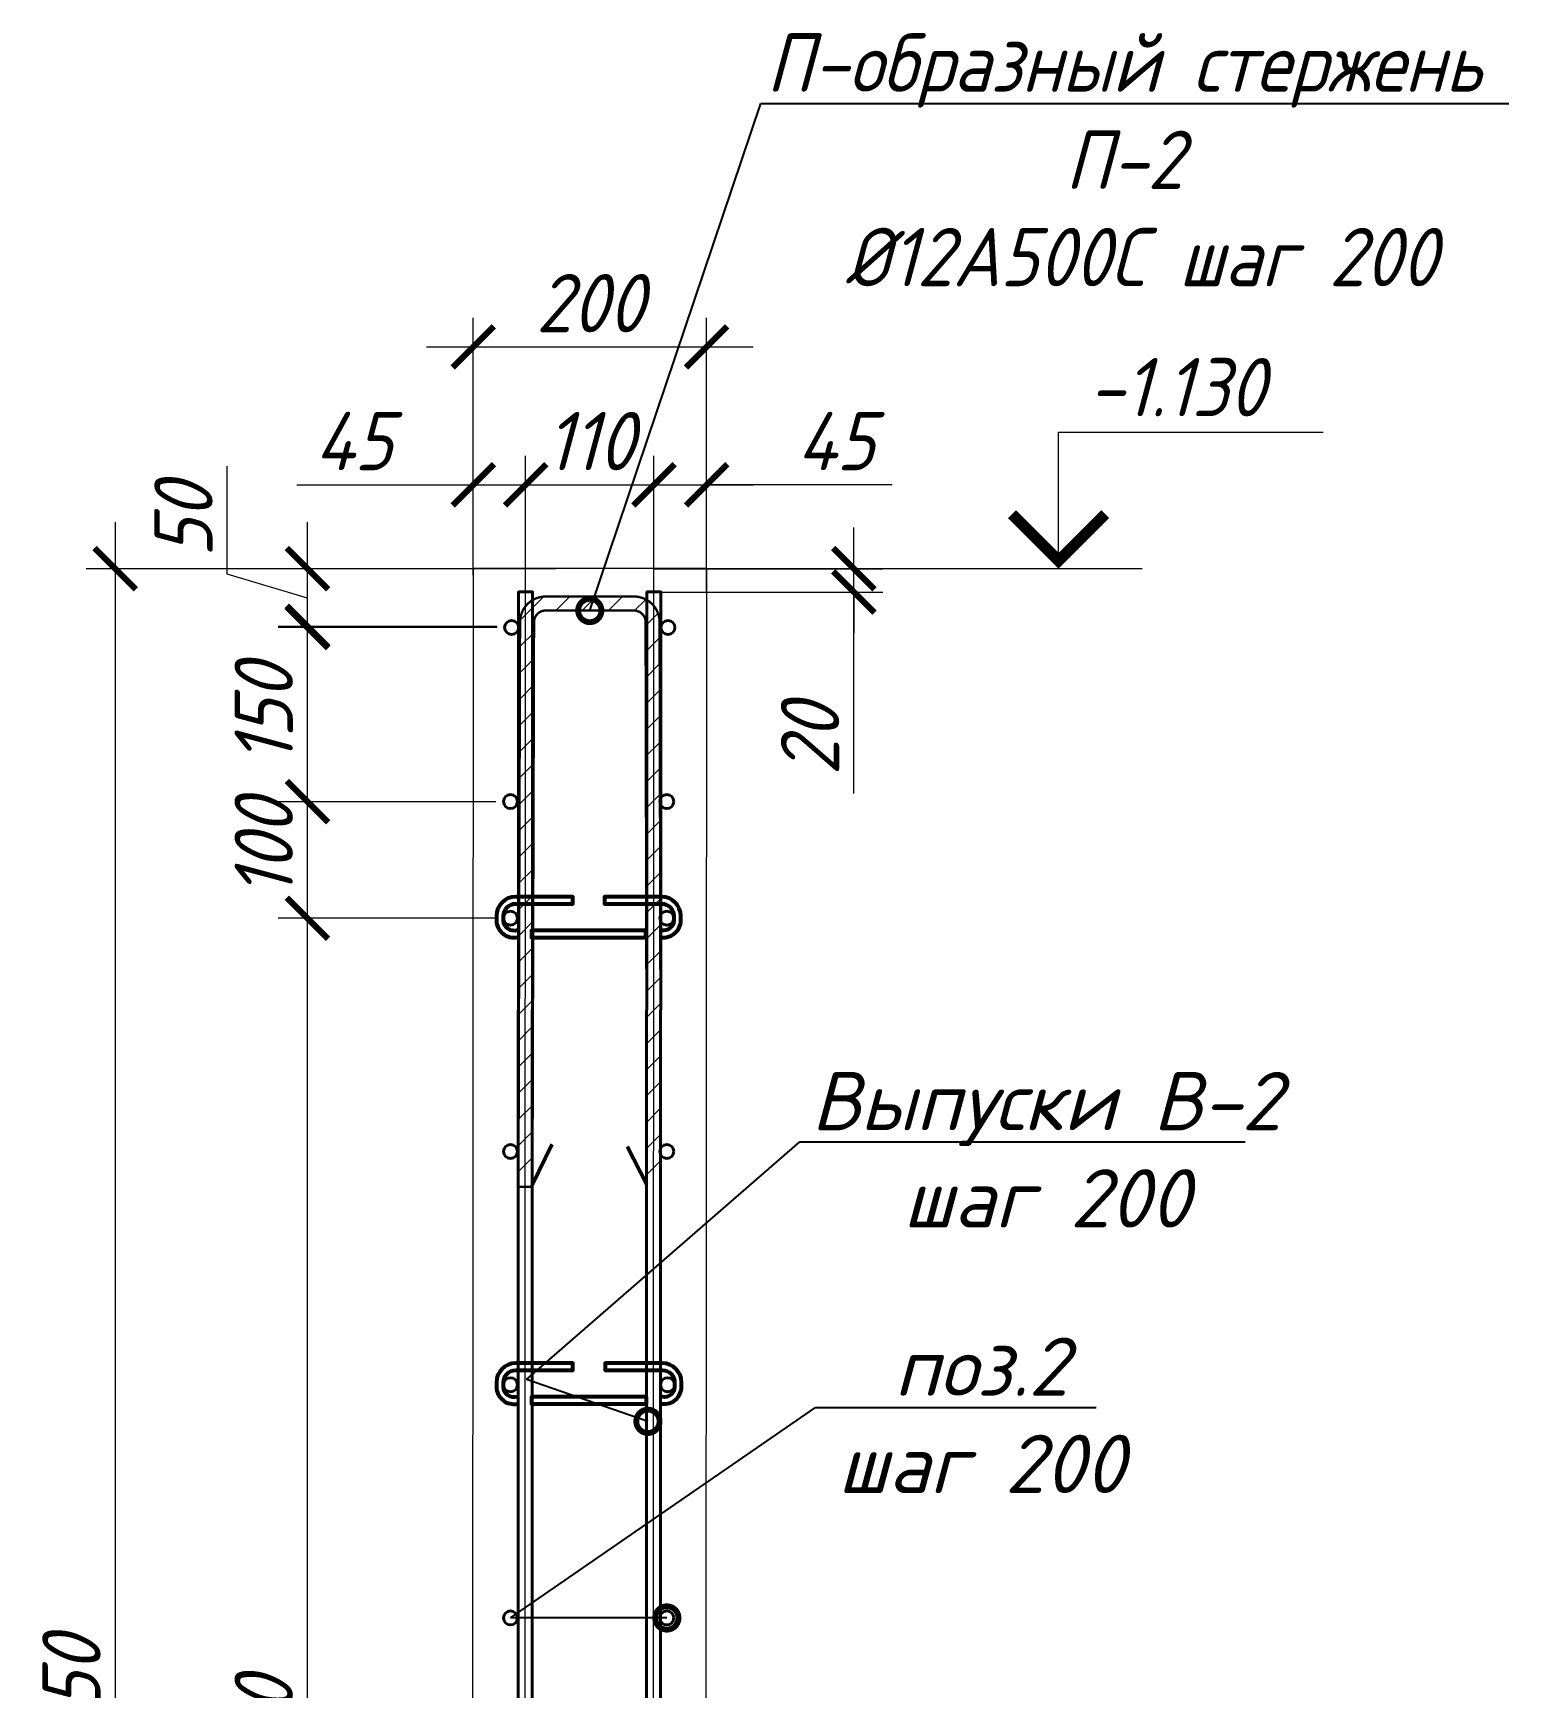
# Model space of a CAD drawing. Header units: millimetres. Extents: x 504091 to 2165846, y 135022 to 442887.
# Drawn here: x 1549897 to 1551162, y 251008 to 252427 of the extents above; entities that cross this region are included whole.
import ezdxf
from ezdxf import colors
from ezdxf.entities.mleader import LeaderData, LeaderLine
from ezdxf.math import Vec2, Vec3

# ---------------------------------------------------------------- set-up
doc = ezdxf.new("R2010")
doc.units = ezdxf.units.MM
doc.layers.get('Defpoints').update_dxf_attribs({"color": 255})
doc.layers.add('!Defpoints', color=255, linetype='Continuous', lineweight=5, plot=False)
for name, color, linetype, lineweight in [('Арматура 12', 26, 'Continuous', 50), ('КР_Арматура 12', 174, 'Continuous', 40), ('Монолит тонкий', 204, 'Continuous', 9), ('Размер', 7, 'Continuous', 13), ('размеры', 7, 'Continuous', 9), ('Размеры КР', 164, 'Continuous', 9)]:
    doc.layers.add(name, color=color, linetype=linetype, lineweight=lineweight)
doc.styles.add('GOST 2.304_new', font='isocpeur.ttf', dxfattribs={"width": 0.9, "oblique": 15})
doc.dimstyles.new('SPDS 1_20', dxfattribs={"dimscale": 20, "dimtxt": 2.5, "dimasz": 1.77, "dimexe": 1.25, "dimexo": 0.625, "dimtad": 1, "dimdec": 0, "dimrnd": 0.001, "dimtxsty": 'GOST 2.304_new', "dimblk": 'ARCHTICK', "dimcen": 2.5, "dimdle": 2, "dimclrt": 256, "dimadec": 0, "dimazin": 2, "dimtfac": 0.75, "dimtdec": 0, "dimtmove": 1, "dimatfit": 3, "dimfxl": 0, "dimtolj": 1, "dimlwd": 9, "dimlwe": 9, "dimarcsym": 0})

# ---------------------------------------------------------------- blocks, each defined once
blk = doc.blocks.new('_ArchTick')
at = {"color": 0, "linetype": 'ByBlock', "const_width": 0.15}
blk.add_lwpolyline([(-0.5, -0.5), (0.5, 0.5)], dxfattribs=at)
blk = doc.blocks.new('*D4905')
at = {"layer": 'Defpoints', "color": 0, "lineweight": 20, "transparency": 16777216}
for p in [(1550132.3, 251667.6), (1550306.3, 251667.6), (1550306.3, 250067.5)]:
    blk.add_point(p, dxfattribs=at)
at = {"layer": 'Размеры КР', "color": 0, "lineweight": 9, "transparency": 16777216}
for p, q in [((1550132.3, 250027.5), (1550132.3, 251707.6)), ((1550293.8, 251667.6), (1550107.3, 251667.6)), ((1550293.8, 250067.5), (1550107.3, 250067.5))]:
    blk.add_line(p, q, dxfattribs=at)
at = {"layer": 'Размеры КР', "color": 0, "lineweight": 9, "transparency": 16777216, "xscale": 35.4, "yscale": 35.4, "zscale": 35.4}
for p, rotation in [((1550132.3, 251667.6), 90), ((1550132.3, 250067.5), 270)]:
    blk.add_blockref('_ArchTick', p, dxfattribs=dict(at, rotation=rotation))
at = {"layer": 'Размеры КР', "lineweight": 20, "transparency": 16777216, "insert": (1550094.8, 250867.6), "char_height": 50, "attachment_point": 5, "rotation": 90, "style": 'GOST 2.304_new'}
blk.add_mtext('\\A1;200х8=1600', dxfattribs=at)
blk = doc.blocks.new('_DotSmall')
at = {"color": 0, "linetype": 'ByBlock', "lineweight": 35, "const_width": 0.5}
blk.add_lwpolyline([(-0.0625, 0, 1), (0.0625, 0, 1)], format="xyb", close=True, dxfattribs=at)
blk = doc.blocks.new('*D4911')
at = {"layer": 'Defpoints', "color": 0, "lineweight": 20, "transparency": 16777216}
for p in [(1550132.3, 251917.8), (1550307, 251917.8), (1550306.2, 251767.5)]:
    blk.add_point(p, dxfattribs=at)
at = {"layer": 'Размеры КР', "color": 0, "lineweight": 9, "transparency": 16777216}
for p, q in [((1550132.3, 251727.5), (1550132.3, 251957.8)), ((1550294.5, 251917.8), (1550107.3, 251917.8)), ((1550293.7, 251767.5), (1550107.3, 251767.5))]:
    blk.add_line(p, q, dxfattribs=at)
at = {"layer": 'Размеры КР', "color": 0, "lineweight": 9, "transparency": 16777216, "xscale": 35.4, "yscale": 35.4, "zscale": 35.4}
for p, rotation in [((1550132.3, 251917.8), 90), ((1550132.3, 251767.5), 270)]:
    blk.add_blockref('_ArchTick', p, dxfattribs=dict(at, rotation=rotation))
at = {"layer": 'Размеры КР', "lineweight": 20, "transparency": 16777216, "insert": (1550094.8, 251842.7), "char_height": 50, "attachment_point": 5, "rotation": 90, "style": 'GOST 2.304_new'}
blk.add_mtext('\\A1;150', dxfattribs=at)
blk = doc.blocks.new('*D4912')
at = {"layer": 'Defpoints', "color": 0, "lineweight": 20, "transparency": 16777216}
for p in [(1550132.3, 251967.3), (1550357.9, 251967.3), (1550307.3, 251916.9)]:
    blk.add_point(p, dxfattribs=at)
at = {"layer": 'Размеры КР', "color": 0, "lineweight": 9, "transparency": 16777216}
for p, q in [((1550063.5, 251962.7), (1550063.5, 252055.1)), ((1550132.3, 251876.9), (1550132.3, 252007.3)), ((1550132.3, 251942.1), (1550063.5, 251962.7)), ((1550345.4, 251967.3), (1550107.3, 251967.3)), ((1550294.8, 251916.9), (1550107.3, 251916.9))]:
    blk.add_line(p, q, dxfattribs=at)
at = {"layer": 'Размеры КР', "color": 0, "lineweight": 9, "transparency": 16777216, "xscale": 35.4, "yscale": 35.4, "zscale": 35.4}
for p, rotation in [((1550132.3, 251967.3), 90), ((1550132.3, 251916.9), 270)]:
    blk.add_blockref('_ArchTick', p, dxfattribs=dict(at, rotation=rotation))
at = {"layer": 'Размеры КР', "lineweight": 20, "transparency": 16777216, "insert": (1550026, 252008.9), "char_height": 50, "attachment_point": 5, "rotation": 90, "style": 'GOST 2.304_new'}
blk.add_mtext('\\A1;50', dxfattribs=at)
blk = doc.blocks.new('*D4913')
at = {"layer": 'Defpoints', "color": 0, "lineweight": 20, "transparency": 16777216}
for p in [(1550319.3, 252039.2), (1550274.4, 251949.2), (1550319.3, 251938.8)]:
    blk.add_point(p, dxfattribs=at)
at = {"layer": 'Размеры КР', "color": 0, "lineweight": 9, "transparency": 16777216}
for p, q in [((1550274.4, 251961.7), (1550274.4, 252064.2)), ((1550319.3, 251951.3), (1550319.3, 252064.2)), ((1550123.2, 252039.2), (1550274.4, 252039.2)), ((1550234.4, 252039.2), (1550359.3, 252039.2))]:
    blk.add_line(p, q, dxfattribs=at)
at = {"layer": 'Размеры КР', "color": 0, "lineweight": 9, "transparency": 16777216, "xscale": 35.4, "yscale": 35.4, "zscale": 35.4, "rotation": 180}
blk.add_blockref('_ArchTick', (1550274.4, 252039.2), dxfattribs=at)
at = {"layer": 'Размеры КР', "color": 0, "lineweight": 9, "transparency": 16777216, "xscale": 35.4, "yscale": 35.4, "zscale": 35.4}
blk.add_blockref('_ArchTick', (1550319.3, 252039.2), dxfattribs=at)
at = {"layer": 'Размеры КР', "lineweight": 20, "transparency": 16777216, "insert": (1550171.7, 252076.7), "char_height": 50, "attachment_point": 5, "style": 'GOST 2.304_new'}
blk.add_mtext('\\A1;45', dxfattribs=at)
blk = doc.blocks.new('*D4914')
at = {"layer": 'Defpoints', "color": 0, "lineweight": 20, "transparency": 16777216}
for p in [(1550429.3, 252039.2), (1550429.3, 251943.7), (1550319.3, 251938.8)]:
    blk.add_point(p, dxfattribs=at)
at = {"layer": 'Размеры КР', "color": 0, "lineweight": 9, "transparency": 16777216}
for p, q in [((1550319.3, 251951.3), (1550319.3, 252064.2)), ((1550429.3, 251956.2), (1550429.3, 252064.2)), ((1550279.3, 252039.2), (1550469.3, 252039.2))]:
    blk.add_line(p, q, dxfattribs=at)
at = {"layer": 'Размеры КР', "color": 0, "lineweight": 9, "transparency": 16777216, "xscale": 35.4, "yscale": 35.4, "zscale": 35.4, "rotation": 180}
blk.add_blockref('_ArchTick', (1550319.3, 252039.2), dxfattribs=at)
at = {"layer": 'Размеры КР', "color": 0, "lineweight": 9, "transparency": 16777216, "xscale": 35.4, "yscale": 35.4, "zscale": 35.4}
blk.add_blockref('_ArchTick', (1550429.3, 252039.2), dxfattribs=at)
at = {"layer": 'Размеры КР', "lineweight": 20, "transparency": 16777216, "insert": (1550374.3, 252076.7), "char_height": 50, "attachment_point": 5, "style": 'GOST 2.304_new'}
blk.add_mtext('\\A1;110', dxfattribs=at)
blk = doc.blocks.new('*D4915')
at = {"layer": 'Defpoints', "color": 0, "lineweight": 20, "transparency": 16777216}
for p in [(1550474.4, 252039.2), (1550429.3, 251943.7), (1550474.4, 251949)]:
    blk.add_point(p, dxfattribs=at)
at = {"layer": 'Размеры КР', "color": 0, "lineweight": 9, "transparency": 16777216}
for p, q in [((1550429.3, 251956.2), (1550429.3, 252064.2)), ((1550474.4, 251961.5), (1550474.4, 252064.2)), ((1550389.3, 252039.2), (1550514.4, 252039.2)), ((1550633.5, 252039.2), (1550474.4, 252039.2))]:
    blk.add_line(p, q, dxfattribs=at)
at = {"layer": 'Размеры КР', "color": 0, "lineweight": 9, "transparency": 16777216, "xscale": 35.4, "yscale": 35.4, "zscale": 35.4, "rotation": 180}
blk.add_blockref('_ArchTick', (1550429.3, 252039.2), dxfattribs=at)
at = {"layer": 'Размеры КР', "color": 0, "lineweight": 9, "transparency": 16777216, "xscale": 35.4, "yscale": 35.4, "zscale": 35.4}
blk.add_blockref('_ArchTick', (1550474.4, 252039.2), dxfattribs=at)
at = {"layer": 'Размеры КР', "lineweight": 20, "transparency": 16777216, "insert": (1550585, 252076.7), "char_height": 50, "attachment_point": 5, "style": 'GOST 2.304_new'}
blk.add_mtext('\\A1;45', dxfattribs=at)
blk = doc.blocks.new('*D4916')
at = {"layer": 'Defpoints', "color": 0, "lineweight": 20, "transparency": 16777216}
for p in [(1550474.4, 252157.5), (1550274.4, 251949.2), (1550474.4, 251933.9)]:
    blk.add_point(p, dxfattribs=at)
at = {"layer": 'Размеры КР', "color": 0, "lineweight": 9, "transparency": 16777216}
for p, q in [((1550274.4, 251961.7), (1550274.4, 252182.5)), ((1550474.4, 251946.4), (1550474.4, 252182.5)), ((1550234.4, 252157.5), (1550514.4, 252157.5))]:
    blk.add_line(p, q, dxfattribs=at)
at = {"layer": 'Размеры КР', "color": 0, "lineweight": 9, "transparency": 16777216, "xscale": 35.4, "yscale": 35.4, "zscale": 35.4, "rotation": 180}
blk.add_blockref('_ArchTick', (1550274.4, 252157.5), dxfattribs=at)
at = {"layer": 'Размеры КР', "color": 0, "lineweight": 9, "transparency": 16777216, "xscale": 35.4, "yscale": 35.4, "zscale": 35.4}
blk.add_blockref('_ArchTick', (1550474.4, 252157.5), dxfattribs=at)
at = {"layer": 'Размеры КР', "lineweight": 20, "transparency": 16777216, "insert": (1550374.4, 252195), "char_height": 50, "attachment_point": 5, "style": 'GOST 2.304_new'}
blk.add_mtext('\\A1;200', dxfattribs=at)
blk = doc.blocks.new('*D4903')
at = {"layer": 'Defpoints', "color": 0, "lineweight": 20, "transparency": 16777216}
for p in [(1550274.4, 251967.3), (1549967.5, 250017.3), (1550039, 250017.3)]:
    blk.add_point(p, dxfattribs=at)
at = {"layer": 'Размеры КР', "color": 0, "lineweight": 9, "transparency": 16777216}
for p, q in [((1549967.5, 252007.3), (1549967.5, 249977.3)), ((1550261.9, 251967.3), (1549942.5, 251967.3)), ((1550026.5, 250017.3), (1549942.5, 250017.3))]:
    blk.add_line(p, q, dxfattribs=at)
at = {"layer": 'Размеры КР', "color": 0, "lineweight": 9, "transparency": 16777216, "xscale": 35.4, "yscale": 35.4, "zscale": 35.4}
for p, rotation in [((1549967.5, 251967.3), 90), ((1549967.5, 250017.3), 270)]:
    blk.add_blockref('_ArchTick', p, dxfattribs=dict(at, rotation=rotation))
at = {"layer": 'Размеры КР', "lineweight": 20, "transparency": 16777216, "insert": (1549930, 250992.3), "char_height": 50, "attachment_point": 5, "rotation": 90, "style": 'GOST 2.304_new'}
blk.add_mtext('\\A1;1950', dxfattribs=at)
blk = doc.blocks.new('*D4957')
at = {"layer": 'Defpoints', "color": 0, "lineweight": 20, "transparency": 16777216}
for p in [(1550416.5, 251967.3), (1550600.6, 251967.3), (1550423.3, 251947.3)]:
    blk.add_point(p, dxfattribs=at)
at = {"layer": 'Размеры КР', "color": 0, "lineweight": 9, "transparency": 16777216}
for p, q in [((1550600.6, 251967.3), (1550600.6, 252002.7)), ((1550429, 251967.3), (1550625.6, 251967.3)), ((1550600.6, 251947.3), (1550600.6, 251967.3)), ((1550600.6, 251947.3), (1550600.6, 251967.3)), ((1550435.8, 251947.3), (1550625.6, 251947.3)), ((1550600.6, 251947.3), (1550600.6, 251911.9)), ((1550600.6, 251774.6), (1550600.6, 251947.3))]:
    blk.add_line(p, q, dxfattribs=at)
at = {"layer": 'Размеры КР', "color": 0, "lineweight": 9, "transparency": 16777216, "xscale": 35.4, "yscale": 35.4, "zscale": 35.4}
for p, rotation in [((1550600.6, 251967.3), 270), ((1550600.6, 251947.3), 90)]:
    blk.add_blockref('_ArchTick', p, dxfattribs=dict(at, rotation=rotation))
at = {"layer": 'Размеры КР', "lineweight": 20, "transparency": 16777216, "insert": (1550563.1, 251820.8), "char_height": 50, "attachment_point": 5, "rotation": 90, "style": 'GOST 2.304_new'}
blk.add_mtext('\\A1;20', dxfattribs=at)
blk = doc.blocks.new('*D5016')
at = {"layer": 'Defpoints', "color": 0, "lineweight": 20, "transparency": 16777216}
for p in [(1550132.3, 251767.5), (1550225.8, 251767.5), (1550225.8, 251667.6)]:
    blk.add_point(p, dxfattribs=at)
at = {"layer": 'Размеры КР', "color": 0, "lineweight": 9, "transparency": 16777216}
for p, q in [((1550132.3, 251627.6), (1550132.3, 251807.5)), ((1550213.3, 251767.5), (1550107.3, 251767.5)), ((1550213.3, 251667.6), (1550107.3, 251667.6))]:
    blk.add_line(p, q, dxfattribs=at)
at = {"layer": 'Размеры КР', "color": 0, "lineweight": 9, "transparency": 16777216, "xscale": 35.4, "yscale": 35.4, "zscale": 35.4}
for p, rotation in [((1550132.3, 251767.5), 90), ((1550132.3, 251667.6), 270)]:
    blk.add_blockref('_ArchTick', p, dxfattribs=dict(at, rotation=rotation))
at = {"layer": 'Размеры КР', "lineweight": 20, "transparency": 16777216, "insert": (1550094.8, 251727.5), "char_height": 50, "attachment_point": 5, "rotation": 90, "style": 'GOST 2.304_new'}
blk.add_mtext('\\A1;100', dxfattribs=at)

msp = doc.modelspace()

# ---------------------------------------------------------------- hatches: boundary and pattern name
at = {"layer": 'Размер', "lineweight": 13, "transparency": 33554687}
h = msp.add_hatch(dxfattribs=at)
h.set_pattern_fill('ANSI31', color=256, scale=5)
h.set_pattern_definition([(45, (383833.794, 21431.993), (-11.22532015, 11.22532015), [])])
edge = h.paths.add_edge_path()
edge.add_line((1550412.2205, 251943.4411), (1550336.4253, 251943.4411))
edge.add_arc((1550336.4253, 251921.5411), 21.9, 90, 180)
edge.add_line((1550314.5253, 251921.5411), (1550313.1827, 251437.339))
edge.add_line((1550313.1827, 251437.339), (1550325.1827, 251437.3118))
edge.add_line((1550325.1827, 251437.3118), (1550326.5253, 251921.5411))
edge.add_arc((1550336.4253, 251921.5411), 9.9, 90, 180, ccw=False)
edge.add_line((1550336.4253, 251931.4411), (1550412.2205, 251931.4411))
edge.add_arc((1550412.2205, 251921.5411), 9.9, 0, 90, ccw=False)
edge.add_line((1550422.1205, 251921.5411), (1550423.1827, 251437.3411))
edge.add_line((1550423.1827, 251437.3411), (1550435.1827, 251437.3387))
edge.add_line((1550435.1827, 251437.3387), (1550434.1205, 251921.5411))
edge.add_arc((1550412.2205, 251921.5411), 21.9, 0, 90)

# ---------------------------------------------------------------- linework, layer by layer
at = {"layer": '!Defpoints', "lineweight": 15, "ltscale": 100}
msp.add_line((1550428.3325, 249775.5004), (1550429.3325, 251959.5286), dxfattribs=at)
msp.add_lwpolyline([(1550294.3325, 249771.5184, 0.414213562), (1550318.3325, 249795.5184), (1550319.3325, 251959.5286)], format="xyb", dxfattribs=at)
at = {"layer": 'Арматура 12', "lineweight": 53, "ltscale": 20}
for p, q in [((1550325.1827, 251439.3121), (1550342.173, 251473.777)), ((1550423.1827, 251439.3387), (1550406.5151, 251471.6238))]:
    msp.add_line(p, q, dxfattribs=at)
msp.add_lwpolyline([(1550435.1827, 251437.3387, 2, 2, 0), (1550434.1205, 251921.5411, 2, 2, 0.414213562), (1550412.2205, 251943.4411, 2, 2, 0), (1550336.4253, 251943.4411, 2, 2, 0.414213562), (1550314.5253, 251921.5411, 2, 2, 0), (1550313.1827, 251437.339, 2, 2, 0), (1550325.1827, 251437.3121, 2, 2, 0), (1550326.5253, 251921.5411, 2, 2, -0.414213562), (1550336.4253, 251931.4411, 2, 2, 0), (1550412.2205, 251931.4411, 2, 2, -0.414213562), (1550422.1205, 251921.5411, 2, 2, 0), (1550423.1827, 251437.3387, 0, 0, 0)], format="xyseb", close=True, dxfattribs=at)
for points in [[(1550312.3325, 251657.2932, -0.499005236), (1550300.3325, 251665.6875), (1550300.3325, 251669.5328, -0.414213562), (1550310.8325, 251680.0328), (1550359.7481, 251680.0328), (1550359.7481, 251686.0328), (1550310.8325, 251686.0328, 0.414213562), (1550294.3325, 251669.5328), (1550294.3325, 251665.6875, 0.465914681), (1550312.3325, 251651.2387, 0.242110317)], [(1550434.3325, 251651.1875), (1550435.8325, 251651.1875, 0.44002221), (1550452.3325, 251665.6875), (1550452.3325, 251669.5328, 0.414213562), (1550435.8325, 251686.0328), (1550386.9026, 251686.0328), (1550386.9026, 251680.0328), (1550435.8325, 251680.0328, -0.414213562), (1550446.3325, 251669.5328), (1550446.3325, 251665.6875, -0.455299504), (1550435.8325, 251657.1875), (1550434.3325, 251657.1875)], [(1550312.3325, 251257.2932, -0.499005236), (1550300.3325, 251265.6875), (1550300.3325, 251269.5328, -0.414213562), (1550310.8325, 251280.0328), (1550359.7481, 251280.0328), (1550359.7481, 251286.0328), (1550310.8325, 251286.0328, 0.414213562), (1550294.3325, 251269.5328), (1550294.3325, 251265.6875, 0.465914681), (1550312.3325, 251251.2387, 0.242110317)], [(1550435.0093, 251251.1875), (1550436.5093, 251251.1875, 0.44002221), (1550453.0093, 251265.6875), (1550453.0093, 251269.5328, 0.414213562), (1550436.5093, 251286.0328), (1550387.5794, 251286.0328), (1550387.5794, 251280.0328), (1550436.5093, 251280.0328, -0.414213562), (1550447.0093, 251269.5328), (1550447.0093, 251265.6875, -0.455299504), (1550436.5093, 251257.1875), (1550435.0093, 251257.1875)]]:
    msp.add_lwpolyline(points, format="xyb", dxfattribs=at)
for points in [[(1550422.3325, 251657.1875), (1550324.3325, 251657.1875), (1550324.3325, 251651.1875), (1550422.3325, 251651.1875)], [(1550423.0079, 251257.1872), (1550324.3325, 251257.1875), (1550324.3325, 251251.1875), (1550423.0079, 251251.1872)]]:
    msp.add_lwpolyline(points, close=True, dxfattribs=at)
at = {"layer": 'КР_Арматура 12', "ltscale": 12}
for points in [[(1550294.3325, 249777.5184, 0.414213562), (1550312.3325, 249795.5184), (1550313.3289, 251947.3399), (1550325.3289, 251947.3399), (1550324.3325, 249795.5184, -0.414213562), (1550294.3325, 249765.5184, 0.414213562)], [(1550404.3325, 249777.5184, 0.414213562), (1550422.3325, 249795.5184), (1550423.3289, 251947.3399), (1550435.3289, 251947.3399), (1550434.3325, 249795.5184, -0.414213562), (1550404.3325, 249765.5184, 0.414213562)]]:
    msp.add_lwpolyline(points, format="xyb", dxfattribs=at)
for centre in [(1550307.3325, 251916.8689), (1550441.3325, 251916.8689), (1550306.3325, 251767.6102), (1550440.3325, 251767.6102), (1550306.3325, 251667.6102), (1550440.3325, 251667.6102), (1550306.3325, 251467.6102), (1550440.3325, 251467.6102), (1550306.3325, 251267.6102), (1550441.0093, 251267.6102), (1550306.3325, 251067.6102), (1550440.3325, 251067.6102)]:
    msp.add_circle(centre, 6, dxfattribs=at)
at = {"layer": 'Монолит тонкий', "lineweight": 13, "ltscale": 100}
for p, q in [((1550274.4422, 251967.3399), (1550273.3325, 250017.3399)), ((1550474.4422, 251967.3399), (1550274.4422, 251967.3399)), ((1550474.4422, 251967.3399), (1550473.3325, 250017.3399))]:
    msp.add_line(p, q, dxfattribs=at)
at = {"layer": 'размеры', "ltscale": 50}
msp.add_line((1550456.8824, 251967.3399), (1550847.671, 251967.3399), dxfattribs=at)
msp.add_lwpolyline([(1550776.1804, 251967.3399), (1550776.1804, 252084.2614), (1551003.0291, 252084.2614)], dxfattribs=at)
at = {"layer": 'размеры', "ltscale": 50, "const_width": 9.6}
msp.add_lwpolyline([(1550816.1804, 252014.1281), (1550776.1804, 251974.1281), (1550736.1804, 252014.1281)], dxfattribs=at)

# ---------------------------------------------------------------- texts
at = {"layer": 'размеры', "ltscale": 50, "style": 'GOST 2.304_new', "oblique": 15, "width": 0.9}
msp.add_text('-1.130', height=50, dxfattribs=at).set_placement((1550801.3102, 252097.9575))

# ---------------------------------------------------------------- dimensions: what is measured, and where the dimension line sits
at = {"layer": 'Размеры КР', "lineweight": 20}
for base, p1, p2, picture, middle in [((1550474.4306, 252157.487), (1550274.4359, 251949.1646), (1550474.4306, 251933.9281), '*D4916', (1550374.4332, 252194.987)), ((1550429.3325, 252039.1619), (1550319.3325, 251938.8362), (1550429.3325, 251943.7226), '*D4914', (1550374.3325, 252076.6619))]:
    dim = msp.add_linear_dim(base=base, p1=p1, p2=p2, dimstyle='SPDS 1_20', dxfattribs=at)
    dim.commit()
    dim.dimension.update_dxf_attribs({"geometry": picture, "text_midpoint": middle})
for base, p1, p2, picture, middle in [((1550319.3325, 252039.1619), (1550274.4359, 251949.1646), (1550319.3325, 251938.8362), '*D4913', (1550171.6565, 252069.6419)), ((1550474.4358, 252039.1619), (1550429.3325, 251943.7226), (1550474.4358, 251949.014), '*D4915', (1550585.023, 252056.5988))]:
    dim = msp.add_linear_dim(base=base, p1=p1, p2=p2, dimstyle='SPDS 1_20', dxfattribs=at)
    dim.commit()
    dim.dimension.update_dxf_attribs({"geometry": picture, "text_midpoint": middle, "dimtype": 160})
for base, p1, p2, picture, middle in [((1550132.2522, 251967.3399), (1550307.3325, 251916.8689), (1550357.9046, 251967.3399), '*D4912', (1550026.0022, 251975.2294)), ((1549967.4552, 250017.3399), (1550274.4359, 251967.3399), (1550038.9934, 250017.3399), '*D4903', (1549929.9552, 250992.3399))]:
    dim = msp.add_linear_dim(base=base, p1=p1, p2=p2, angle=90, dimstyle='SPDS 1_20', dxfattribs=at)
    dim.commit()
    dim.dimension.update_dxf_attribs({"geometry": picture, "text_midpoint": middle})
for base, p1, p2, picture, middle in [((1550600.5996, 251967.3399), (1550423.3289, 251947.3399), (1550416.4768, 251967.3399), '*D4957', (1550626.2756, 251820.8236)), ((1550132.2522, 251917.8232), (1550306.2273, 251767.4988), (1550307.0337, 251917.8232), '*D4911', (1550132.2522, 251842.661)), ((1550132.2522, 251767.4988), (1550225.7557, 251667.6102), (1550225.7557, 251767.4988), '*D5016', (1550132.2522, 251727.4988))]:
    dim = msp.add_linear_dim(base=base, p1=p1, p2=p2, angle=90, dimstyle='SPDS 1_20', dxfattribs=at)
    dim.commit()
    dim.dimension.update_dxf_attribs({"geometry": picture, "text_midpoint": middle, "dimtype": 160})
dim = msp.add_linear_dim(base=(1550132.2522, 251667.6102), p1=(1550306.3325, 250067.5328), p2=(1550306.3325, 251667.6102), angle=90, text='200х8=<>', dimstyle='SPDS 1_20', dxfattribs=at)
dim.commit()
dim.dimension.update_dxf_attribs({"geometry": '*D4905', "text_midpoint": (1550094.7522, 250867.5715)})

# ---------------------------------------------------------------- leaders
at = {"layer": 'Размер', "ltscale": 20}
ml = msp.add_multileader_mtext('Standard', dxfattribs=at)
ml.set_content('\\A1;П-образный стержень П-2\\P %%C12А500С шаг 200', color=256, style='GOST 2.304_new')
ml.set_leader_properties()
ml.set_arrow_properties(name='DOTSMALL')
ml.build(insert=Vec2(0, 0))
ml.multileader.update_dxf_attribs({"text_left_attachment_type": 6, "text_right_attachment_type": 6, "arrow_head_size": 40})
ctx = ml.context
ctx.base_point, ctx.char_height, ctx.arrow_head_size, ctx.landing_gap_size, ctx.plane_origin = Vec3(1550528.8225, 252366.2124), 50, 40, 0, Vec3(1548678.2207, 283172.3641)
ctx.left_attachment, ctx.right_attachment, ctx.text_align_type = 6, 6, 1
notes = []
notes.append((ctx, [(1, (1, 1, 0), (1550520.8225, 252366.2124), (1, 0), 8, [(1, [(1550374.3229, 251931.4411)], 0, [])])]))
ctx.mtext.insert, ctx.mtext.rotation, ctx.mtext.width, ctx.mtext.alignment, ctx.mtext.flow_direction = Vec3(1550832.3161, 252426.2124), 6.283185307, 627.027399, 2, 5
ml = msp.add_multileader_mtext('Standard', dxfattribs=at)
ml.set_content('\\A1;{\\W1;Выпуски В-2\\Pшаг 200}', color=256, style='GOST 2.304_new')
ml.set_leader_properties()
ml.set_arrow_properties(name='DOTSMALL')
ml.build(insert=Vec2(0, 0))
ml.multileader.update_dxf_attribs({"text_left_attachment_type": 6, "text_right_attachment_type": 6, "dogleg_length": 4, "arrow_head_size": 40})
ctx = ml.context
ctx.base_point, ctx.char_height, ctx.arrow_head_size, ctx.landing_gap_size, ctx.plane_origin = Vec3(1550562.2478, 251475.7961), 50, 40, 0, Vec3(1506572.2216, 543220.9447)
ctx.left_attachment, ctx.right_attachment, ctx.text_align_type = 6, 6, 1
notes.append((ctx, [(1, (1, 1, 0), (1550554.2478, 251475.7961), (1, 0), 8, [(1, [(1550424.131, 251236.2077), (1550320.131, 251271.9582)], 0, [])])]))
ctx.mtext.insert, ctx.mtext.rotation, ctx.mtext.width, ctx.mtext.alignment, ctx.mtext.flow_direction = Vec3(1550765.6453, 251535.7961), 6.283185307, 511.854399, 2, 5
ml = msp.add_multileader_mtext('Standard', dxfattribs=at)
ml.set_content('\\A1;{\\W1;поз.2\\Pшаг 200}', color=256, style='GOST 2.304_new')
ml.set_leader_properties()
ml.set_arrow_properties(name='DOTSMALL')
ml.build(insert=Vec2(0, 0))
ml.multileader.update_dxf_attribs({"text_left_attachment_type": 6, "text_right_attachment_type": 6, "dogleg_length": 4, "arrow_head_size": 40})
ctx = ml.context
ctx.base_point, ctx.char_height, ctx.arrow_head_size, ctx.landing_gap_size, ctx.plane_origin = Vec3(1550575.8902, 251248.0883), 50, 40, 0, Vec3(1504928.2738, 542274.0263)
ctx.left_attachment, ctx.right_attachment, ctx.text_align_type = 6, 6, 1
notes.append((ctx, [(1, (1, 1, 0), (1550567.8902, 251248.0883), (1, 0), 8, [(0, [(1550440.3325, 251067.6102), (1550306.3325, 251067.6102)], 0, [])])]))
ctx.mtext.insert, ctx.mtext.rotation, ctx.mtext.width, ctx.mtext.alignment, ctx.mtext.flow_direction = Vec3(1550709.7781, 251308.0883), 6.283185307, 511.854399, 2, 5
for ctx, leaders in notes:
    for number, flags, end, landing, length, lines in leaders:
        leader = LeaderData()
        leader.index, (leader.has_last_leader_line, leader.has_dogleg_vector, leader.attachment_direction) = number, flags
        leader.last_leader_point, leader.dogleg_vector, leader.dogleg_length = Vec3(end), Vec3(landing), length
        for number, points, colour, breaks in lines:
            line = LeaderLine()
            line.index, line.vertices, line.color, line.breaks = number, Vec3.list(points), colors.encode_raw_color(colour), breaks
            leader.lines.append(line)
        ctx.leaders.append(leader)

doc.saveas('drawing.dxf')
